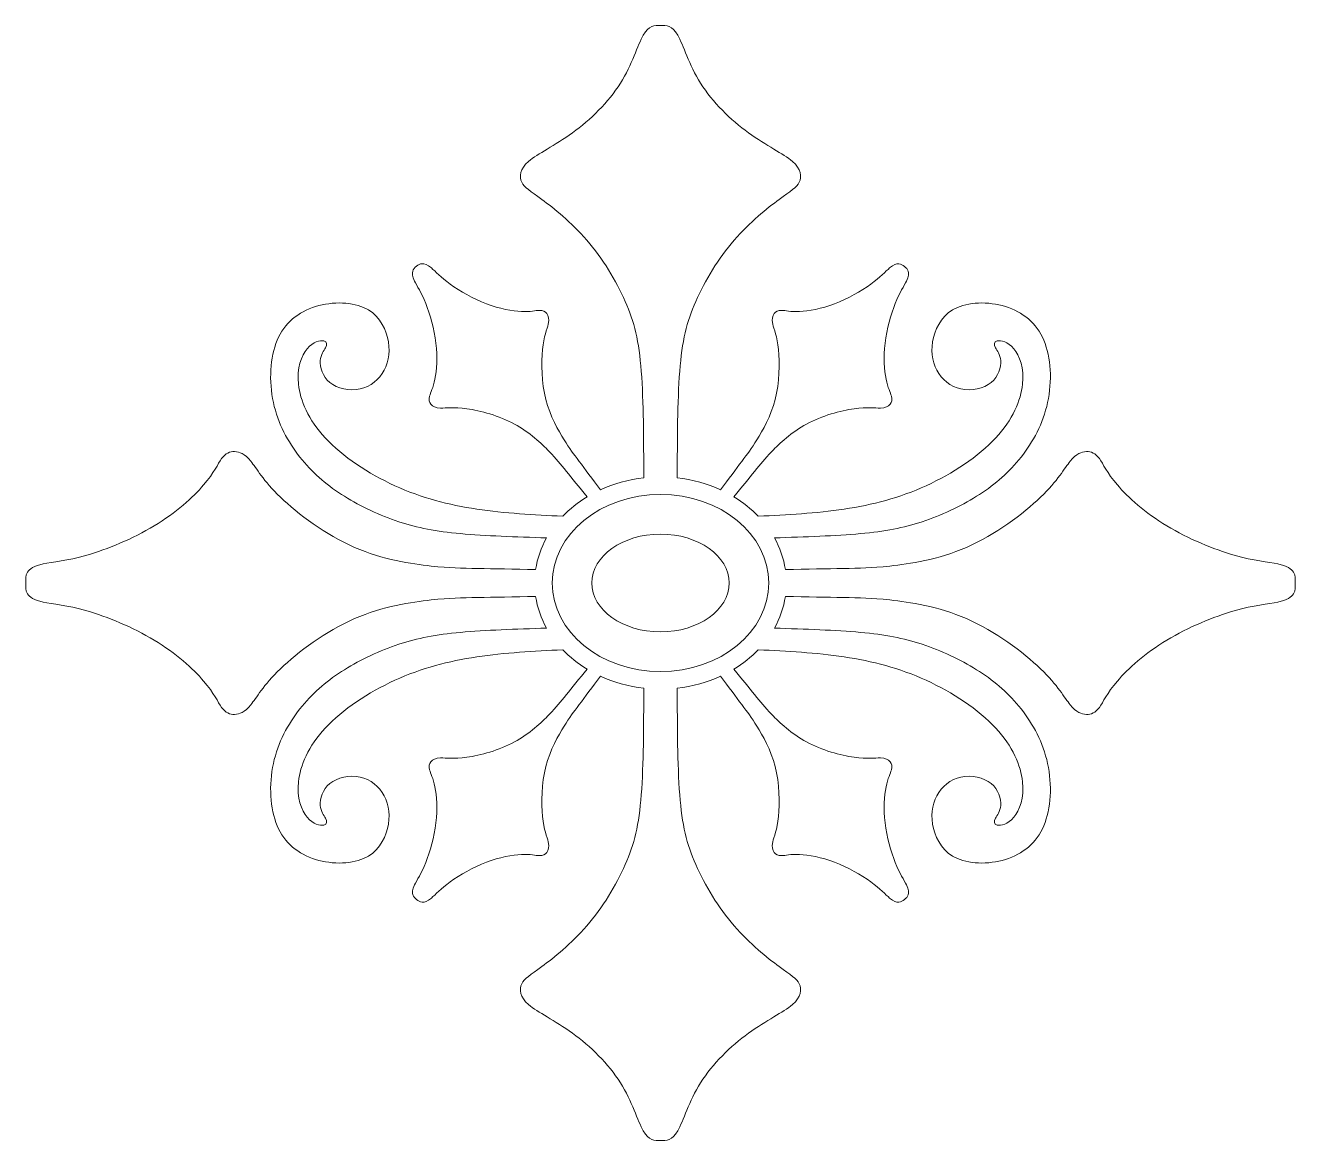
# Model space of a CAD drawing. Header units: millimetres. Extents: x 117 to 303, y -60 to 133.
# Drawn here: x 117.2 to 200.5, y 52.8 to 126 of the extents above; entities that cross this region are included whole.
import ezdxf

# ---------------------------------------------------------------- set-up
doc = ezdxf.new("R2010")
doc.units = ezdxf.units.MM
doc.header["$MEASUREMENT"] = 0
doc.layers.add('Layer 1', color=7, linetype='Continuous')

msp = doc.modelspace()

# ---------------------------------------------------------------- linework, layer by layer
at = {"layer": 'Layer 1', "lineweight": 20}
for centre, major_axis, ratio in [((158.819, 89.3931), (7.0998, 0), 0.8171498), ((158.8189, 89.3931), (4.5034, 0), 0.7118399)]:
    msp.add_ellipse(centre, major_axis=major_axis, ratio=ratio, dxfattribs=at)
for points, knots in [([(158.8189, 125.9574), (158.4375, 125.9574), (158.0556, 125.9574), (157.6869, 125.3152), (157.6869, 125.3152), (157.3182, 124.6724), (156.9616, 123.3875), (156.1861, 122.1602), (156.1861, 122.1602), (155.4101, 120.9324), (154.2134, 119.7617), (153.0496, 118.9158), (153.0496, 118.9158), (151.8858, 118.07), (150.7532, 117.5484), (150.1681, 117.0395), (150.1681, 117.0395), (149.5831, 116.5306), (149.5444, 116.0343), (149.7158, 115.6783), (149.7158, 115.6783), (149.8877, 115.3223), (150.2703, 115.1054), (151.0394, 114.5399), (151.0394, 114.5399), (151.8091, 113.9739), (152.9671, 113.0571), (153.9907, 111.8679), (153.9907, 111.8679), (155.0148, 110.6787), (155.9063, 109.2149), (156.504, 107.8607), (156.504, 107.8607), (157.1018, 106.5059), (157.407, 105.2585), (157.5594, 103.2742), (157.5594, 103.2742), (157.7123, 101.29), (157.7123, 98.5666), (157.7186, 97.2055), (157.7186, 97.2055), (157.7203, 96.7814), (157.7232, 96.4888), (157.7261, 96.288)], [0, 0, 0, 0, 0.0833333, 0.0833333, 0.0833333, 0.0833333, 0.1666667, 0.1666667, 0.1666667, 0.1666667, 0.25, 0.25, 0.25, 0.25, 0.3333333, 0.3333333, 0.3333333, 0.3333333, 0.4166667, 0.4166667, 0.4166667, 0.4166667, 0.5, 0.5, 0.5, 0.5, 0.5833333, 0.5833333, 0.5833333, 0.5833333, 0.6666667, 0.6666667, 0.6666667, 0.6666667, 0.75, 0.75, 0.75, 0.75, 0.8333333, 0.8333333, 0.8333333, 0.8333333, 1, 1, 1, 1]), ([(158.8189, 125.9574), (159.2003, 125.9574), (159.5823, 125.9574), (159.951, 125.3152), (159.951, 125.3152), (160.3197, 124.6724), (160.6763, 123.3875), (161.4517, 122.1602), (161.4517, 122.1602), (162.2278, 120.9324), (163.4245, 119.7617), (164.5882, 118.9158), (164.5882, 118.9158), (165.752, 118.07), (166.8847, 117.5484), (167.4697, 117.0395), (167.4697, 117.0395), (168.0548, 116.5306), (168.0935, 116.0343), (167.9221, 115.6783), (167.9221, 115.6783), (167.7501, 115.3223), (167.3676, 115.1054), (166.5985, 114.5399), (166.5985, 114.5399), (165.8288, 113.9739), (164.6708, 113.0571), (163.6472, 111.8679), (163.6472, 111.8679), (162.623, 110.6787), (161.7316, 109.2149), (161.1338, 107.8607), (161.1338, 107.8607), (160.536, 106.5059), (160.2308, 105.2585), (160.0785, 103.2742), (160.0785, 103.2742), (159.9256, 101.29), (159.9256, 98.5666), (159.9192, 97.2055), (159.9192, 97.2055), (159.9175, 96.7814), (159.9146, 96.4888), (159.9117, 96.288)], [0, 0, 0, 0, 0.0833333, 0.0833333, 0.0833333, 0.0833333, 0.1666667, 0.1666667, 0.1666667, 0.1666667, 0.25, 0.25, 0.25, 0.25, 0.3333333, 0.3333333, 0.3333333, 0.3333333, 0.4166667, 0.4166667, 0.4166667, 0.4166667, 0.5, 0.5, 0.5, 0.5, 0.5833333, 0.5833333, 0.5833333, 0.5833333, 0.6666667, 0.6666667, 0.6666667, 0.6666667, 0.75, 0.75, 0.75, 0.75, 0.8333333, 0.8333333, 0.8333333, 0.8333333, 1, 1, 1, 1]), ([(154.0045, 95.0435), (153.4956, 95.6707), (153.004, 96.2754), (152.6492, 96.7144), (152.6492, 96.7144), (152.2389, 97.2222), (152.0093, 97.509), (151.5102, 98.0231), (151.5102, 98.0231), (151.0117, 98.5366), (150.2426, 99.278), (149.238, 99.8181), (149.238, 99.8181), (148.2329, 100.3587), (146.9912, 100.6991), (146.1188, 100.8238), (146.1188, 100.8238), (145.2464, 100.949), (144.7433, 100.859), (144.4005, 100.8665), (144.4005, 100.8665), (144.0578, 100.8745), (143.8761, 100.9801), (143.7636, 101.1157), (143.7636, 101.1157), (143.6505, 101.2513), (143.6072, 101.4169), (143.6724, 101.6512), (143.6724, 101.6512), (143.7382, 101.8848), (143.9124, 102.1883), (144.029, 102.7671), (144.029, 102.7671), (144.1455, 103.3464), (144.205, 104.2015), (144.0947, 105.12), (144.0947, 105.12), (143.984, 106.0392), (143.7041, 107.0224), (143.4185, 107.7315), (143.4185, 107.7315), (143.1329, 108.4412), (142.8421, 108.8779), (142.6892, 109.1918), (142.6892, 109.1918), (142.5363, 109.5057), (142.5219, 109.6984), (142.5646, 109.8409), (142.5646, 109.8409), (142.6073, 109.984), (142.7071, 110.0792), (142.8069, 110.1733)], [0, 0, 0, 0, 0.0714286, 0.0714286, 0.0714286, 0.0714286, 0.1428571, 0.1428571, 0.1428571, 0.1428571, 0.2142857, 0.2142857, 0.2142857, 0.2142857, 0.2857143, 0.2857143, 0.2857143, 0.2857143, 0.3571429, 0.3571429, 0.3571429, 0.3571429, 0.4285714, 0.4285714, 0.4285714, 0.4285714, 0.5, 0.5, 0.5, 0.5, 0.5714286, 0.5714286, 0.5714286, 0.5714286, 0.6428571, 0.6428571, 0.6428571, 0.6428571, 0.7142857, 0.7142857, 0.7142857, 0.7142857, 0.7857143, 0.7857143, 0.7857143, 0.7857143, 0.8571429, 0.8571429, 0.8571429, 0.8571429, 1, 1, 1, 1]), ([(154.885, 95.5097), (154.3628, 96.2038), (153.8511, 96.8852), (153.4864, 97.3687), (153.4864, 97.3687), (153.0929, 97.8892), (152.8702, 98.1817), (152.4922, 98.7899), (152.4922, 98.7899), (152.1143, 99.398), (151.5812, 100.3241), (151.3002, 101.4296), (151.3002, 101.4296), (151.0186, 102.5357), (150.9892, 103.8229), (151.0786, 104.6994), (151.0786, 104.6994), (151.1686, 105.5758), (151.3781, 106.042), (151.4531, 106.3761), (151.4531, 106.3761), (151.5281, 106.7108), (151.4698, 106.9133), (151.3654, 107.0552), (151.3654, 107.0552), (151.2615, 107.1978), (151.1109, 107.2791), (150.868, 107.2722), (150.868, 107.2722), (150.6251, 107.2653), (150.2887, 107.1701), (149.6985, 107.1966), (149.6985, 107.1966), (149.1088, 107.2237), (148.2646, 107.3732), (147.3997, 107.702), (147.3997, 107.702), (146.5348, 108.0315), (145.6486, 108.541), (145.0295, 108.9899), (145.0295, 108.9899), (144.4098, 109.4388), (144.0567, 109.8271), (143.7889, 110.0515), (143.7889, 110.0515), (143.5212, 110.276), (143.3377, 110.336), (143.1889, 110.3291), (143.1889, 110.3291), (143.0394, 110.3222), (142.9229, 110.2477), (142.8069, 110.1733)], [0, 0, 0, 0, 0.0714286, 0.0714286, 0.0714286, 0.0714286, 0.1428571, 0.1428571, 0.1428571, 0.1428571, 0.2142857, 0.2142857, 0.2142857, 0.2142857, 0.2857143, 0.2857143, 0.2857143, 0.2857143, 0.3571429, 0.3571429, 0.3571429, 0.3571429, 0.4285714, 0.4285714, 0.4285714, 0.4285714, 0.5, 0.5, 0.5, 0.5, 0.5714286, 0.5714286, 0.5714286, 0.5714286, 0.6428571, 0.6428571, 0.6428571, 0.6428571, 0.7142857, 0.7142857, 0.7142857, 0.7142857, 0.7857143, 0.7857143, 0.7857143, 0.7857143, 0.8571429, 0.8571429, 0.8571429, 0.8571429, 1, 1, 1, 1]), ([(162.7528, 95.5097), (163.2744, 96.2044), (163.7868, 96.8852), (164.1515, 97.3687), (164.1515, 97.3687), (164.545, 97.8892), (164.7677, 98.1817), (165.1456, 98.7899), (165.1456, 98.7899), (165.5235, 99.398), (166.0567, 100.3241), (166.3377, 101.4296), (166.3377, 101.4296), (166.6192, 102.5357), (166.6487, 103.8229), (166.5592, 104.6994), (166.5592, 104.6994), (166.4692, 105.5758), (166.2598, 106.042), (166.1848, 106.3761), (166.1848, 106.3761), (166.1098, 106.7108), (166.168, 106.9133), (166.2725, 107.0552), (166.2725, 107.0552), (166.3763, 107.1978), (166.5269, 107.2791), (166.7698, 107.2722), (166.7698, 107.2722), (167.0127, 107.2653), (167.3491, 107.1701), (167.9394, 107.1966), (167.9394, 107.1966), (168.5291, 107.2237), (169.3732, 107.3732), (170.2381, 107.702), (170.2381, 107.702), (171.103, 108.0315), (171.9893, 108.541), (172.6084, 108.9899), (172.6084, 108.9899), (173.2281, 109.4388), (173.5812, 109.8271), (173.8489, 110.0515), (173.8489, 110.0515), (174.1166, 110.276), (174.3001, 110.336), (174.4473, 110.3239), (174.4473, 110.3239), (174.595, 110.3118), (174.7081, 110.2275), (174.8211, 110.1427)], [0, 0, 0, 0, 0.0714286, 0.0714286, 0.0714286, 0.0714286, 0.1428571, 0.1428571, 0.1428571, 0.1428571, 0.2142857, 0.2142857, 0.2142857, 0.2142857, 0.2857143, 0.2857143, 0.2857143, 0.2857143, 0.3571429, 0.3571429, 0.3571429, 0.3571429, 0.4285714, 0.4285714, 0.4285714, 0.4285714, 0.5, 0.5, 0.5, 0.5, 0.5714286, 0.5714286, 0.5714286, 0.5714286, 0.6428571, 0.6428571, 0.6428571, 0.6428571, 0.7142857, 0.7142857, 0.7142857, 0.7142857, 0.7857143, 0.7857143, 0.7857143, 0.7857143, 0.8571429, 0.8571429, 0.8571429, 0.8571429, 1, 1, 1, 1]), ([(163.6333, 95.0435), (164.1422, 95.6707), (164.6338, 96.2759), (164.9887, 96.7144), (164.9887, 96.7144), (165.3989, 97.2222), (165.6286, 97.509), (166.1276, 98.0231), (166.1276, 98.0231), (166.6262, 98.5366), (167.3953, 99.278), (168.3998, 99.8181), (168.3998, 99.8181), (169.4049, 100.3587), (170.6466, 100.6991), (171.519, 100.8238), (171.519, 100.8238), (172.3914, 100.949), (172.8946, 100.859), (173.2373, 100.8665), (173.2373, 100.8665), (173.58, 100.8745), (173.7618, 100.9801), (173.8743, 101.1157), (173.8743, 101.1157), (173.9874, 101.2513), (174.0307, 101.4169), (173.9655, 101.6512), (173.9655, 101.6512), (173.8997, 101.8848), (173.7254, 102.1883), (173.6089, 102.7671), (173.6089, 102.7671), (173.4923, 103.3464), (173.4329, 104.2015), (173.5431, 105.12), (173.5431, 105.12), (173.6539, 106.0392), (173.9337, 107.0224), (174.2193, 107.7315), (174.2193, 107.7315), (174.505, 108.4412), (174.7958, 108.8779), (174.9487, 109.1918), (174.9487, 109.1918), (175.1016, 109.5057), (175.116, 109.6984), (175.0716, 109.8363), (175.0716, 109.8363), (175.0271, 109.9742), (174.9238, 110.0585), (174.8211, 110.1427)], [0, 0, 0, 0, 0.0714286, 0.0714286, 0.0714286, 0.0714286, 0.1428571, 0.1428571, 0.1428571, 0.1428571, 0.2142857, 0.2142857, 0.2142857, 0.2142857, 0.2857143, 0.2857143, 0.2857143, 0.2857143, 0.3571429, 0.3571429, 0.3571429, 0.3571429, 0.4285714, 0.4285714, 0.4285714, 0.4285714, 0.5, 0.5, 0.5, 0.5, 0.5714286, 0.5714286, 0.5714286, 0.5714286, 0.6428571, 0.6428571, 0.6428571, 0.6428571, 0.7142857, 0.7142857, 0.7142857, 0.7142857, 0.7857143, 0.7857143, 0.7857143, 0.7857143, 0.8571429, 0.8571429, 0.8571429, 0.8571429, 1, 1, 1, 1]), ([(152.404, 93.7701), (150.508, 93.8653), (148.6114, 93.9611), (146.7714, 94.238), (146.7714, 94.238), (144.9314, 94.5155), (143.1468, 94.9754), (141.4037, 95.7699), (141.4037, 95.7699), (139.6606, 96.565), (137.9579, 97.6965), (136.8397, 98.8978), (136.8397, 98.8978), (135.7215, 100.0991), (135.1872, 101.3713), (135.0729, 102.4209), (135.0729, 102.4209), (134.9581, 103.4704), (135.2634, 104.2972), (135.6482, 104.7582), (135.6482, 104.7582), (136.0331, 105.2193), (136.4975, 105.3156), (136.7295, 105.2677), (136.7295, 105.2677), (136.962, 105.2198), (136.962, 105.0289), (136.8541, 104.8223), (136.8541, 104.8223), (136.7456, 104.6157), (136.5293, 104.3924), (136.5039, 103.973), (136.5039, 103.973), (136.4779, 103.5535), (136.6441, 102.9361), (137.1305, 102.542), (137.1305, 102.542), (137.6169, 102.1479), (138.4253, 101.9754), (139.1153, 102.1214), (139.1153, 102.1214), (139.8054, 102.268), (140.3778, 102.733), (140.702, 103.3435), (140.702, 103.3435), (141.0263, 103.9539), (141.1031, 104.7109), (140.9092, 105.4899), (140.9092, 105.4899), (140.7153, 106.2694), (140.2503, 107.0708), (139.3444, 107.4649), (139.3444, 107.4649), (138.4379, 107.8596), (137.0889, 107.8469), (135.9857, 107.4493), (135.9857, 107.4493), (134.882, 107.0518), (134.0228, 106.2694), (133.5907, 105.0929), (133.5907, 105.0929), (133.1579, 103.9158), (133.1516, 102.3447), (133.4914, 100.9744), (133.4914, 100.9744), (133.8318, 99.6034), (134.5196, 98.4321), (135.3141, 97.4686), (135.3141, 97.4686), (136.1092, 96.505), (137.0134, 95.748), (138.0894, 95.0769), (138.0894, 95.0769), (139.1661, 94.4059), (140.4164, 93.8203), (141.6472, 93.4135), (141.6472, 93.4135), (142.8785, 93.0067), (144.0913, 92.7771), (145.7045, 92.6305), (145.7045, 92.6305), (147.3178, 92.4834), (149.3332, 92.4176), (151.3475, 92.3524)], [0, 0, 0, 0, 0.0454545, 0.0454545, 0.0454545, 0.0454545, 0.0909091, 0.0909091, 0.0909091, 0.0909091, 0.1363636, 0.1363636, 0.1363636, 0.1363636, 0.1818182, 0.1818182, 0.1818182, 0.1818182, 0.2272727, 0.2272727, 0.2272727, 0.2272727, 0.2727273, 0.2727273, 0.2727273, 0.2727273, 0.3181818, 0.3181818, 0.3181818, 0.3181818, 0.3636364, 0.3636364, 0.3636364, 0.3636364, 0.4090909, 0.4090909, 0.4090909, 0.4090909, 0.4545455, 0.4545455, 0.4545455, 0.4545455, 0.5, 0.5, 0.5, 0.5, 0.5454545, 0.5454545, 0.5454545, 0.5454545, 0.5909091, 0.5909091, 0.5909091, 0.5909091, 0.6363636, 0.6363636, 0.6363636, 0.6363636, 0.6818182, 0.6818182, 0.6818182, 0.6818182, 0.7272727, 0.7272727, 0.7272727, 0.7272727, 0.7727273, 0.7727273, 0.7727273, 0.7727273, 0.8181818, 0.8181818, 0.8181818, 0.8181818, 0.8636364, 0.8636364, 0.8636364, 0.8636364, 0.9090909, 0.9090909, 0.9090909, 0.9090909, 1, 1, 1, 1]), ([(165.2339, 93.7701), (167.1299, 93.8653), (169.0264, 93.9611), (170.8665, 94.238), (170.8665, 94.238), (172.7065, 94.5155), (174.4911, 94.9754), (176.2342, 95.7699), (176.2342, 95.7699), (177.9773, 96.565), (179.68, 97.6965), (180.7982, 98.8978), (180.7982, 98.8978), (181.9164, 100.0991), (182.4507, 101.3713), (182.5649, 102.4209), (182.5649, 102.4209), (182.6797, 103.4704), (182.3745, 104.2972), (181.9897, 104.7582), (181.9897, 104.7582), (181.6048, 105.2193), (181.1403, 105.3156), (180.9084, 105.2677), (180.9084, 105.2677), (180.6758, 105.2198), (180.6758, 105.0289), (180.7837, 104.8223), (180.7837, 104.8223), (180.8922, 104.6157), (181.1086, 104.3924), (181.134, 103.973), (181.134, 103.973), (181.1599, 103.5535), (180.9938, 102.9361), (180.5074, 102.542), (180.5074, 102.542), (180.021, 102.1479), (179.2126, 101.9754), (178.5225, 102.1214), (178.5225, 102.1214), (177.8324, 102.268), (177.2601, 102.733), (176.9358, 103.3435), (176.9358, 103.3435), (176.6115, 103.9539), (176.5348, 104.7109), (176.7287, 105.4899), (176.7287, 105.4899), (176.9225, 106.2694), (177.3876, 107.0708), (178.2935, 107.4649), (178.2935, 107.4649), (179.1999, 107.8596), (180.5489, 107.8469), (181.6521, 107.4493), (181.6521, 107.4493), (182.7559, 107.0518), (183.615, 106.2694), (184.0472, 105.0929), (184.0472, 105.0929), (184.4799, 103.9158), (184.4863, 102.3447), (184.1464, 100.9744), (184.1464, 100.9744), (183.806, 99.6034), (183.1182, 98.4321), (182.3237, 97.4686), (182.3237, 97.4686), (181.5286, 96.505), (180.6245, 95.748), (179.5484, 95.0769), (179.5484, 95.0769), (178.4718, 94.4059), (177.2214, 93.8203), (175.9907, 93.4135), (175.9907, 93.4135), (174.7594, 93.0067), (173.5466, 92.7771), (171.9333, 92.6305), (171.9333, 92.6305), (170.3201, 92.4834), (168.3046, 92.4176), (166.2904, 92.3524)], [0, 0, 0, 0, 0.0454545, 0.0454545, 0.0454545, 0.0454545, 0.0909091, 0.0909091, 0.0909091, 0.0909091, 0.1363636, 0.1363636, 0.1363636, 0.1363636, 0.1818182, 0.1818182, 0.1818182, 0.1818182, 0.2272727, 0.2272727, 0.2272727, 0.2272727, 0.2727273, 0.2727273, 0.2727273, 0.2727273, 0.3181818, 0.3181818, 0.3181818, 0.3181818, 0.3636364, 0.3636364, 0.3636364, 0.3636364, 0.4090909, 0.4090909, 0.4090909, 0.4090909, 0.4545455, 0.4545455, 0.4545455, 0.4545455, 0.5, 0.5, 0.5, 0.5, 0.5454545, 0.5454545, 0.5454545, 0.5454545, 0.5909091, 0.5909091, 0.5909091, 0.5909091, 0.6363636, 0.6363636, 0.6363636, 0.6363636, 0.6818182, 0.6818182, 0.6818182, 0.6818182, 0.7272727, 0.7272727, 0.7272727, 0.7272727, 0.7727273, 0.7727273, 0.7727273, 0.7727273, 0.8181818, 0.8181818, 0.8181818, 0.8181818, 0.8636364, 0.8636364, 0.8636364, 0.8636364, 0.9090909, 0.9090909, 0.9090909, 0.9090909, 1, 1, 1, 1]), ([(150.6309, 90.2741), (149.2149, 90.3001), (147.8538, 90.3266), (146.8631, 90.3428), (146.8631, 90.3428), (145.6959, 90.3618), (145.0399, 90.3693), (143.7676, 90.506), (143.7676, 90.506), (142.4953, 90.6434), (140.6057, 90.9105), (138.7391, 91.731), (138.7391, 91.731), (136.872, 92.5515), (135.0274, 93.9259), (133.8924, 95.0164), (133.8924, 95.0164), (132.7569, 96.1075), (132.3299, 96.9152), (131.9422, 97.3889), (131.9422, 97.3889), (131.5545, 97.8627), (131.2042, 98.0034), (130.8898, 98.0127), (130.8898, 98.0127), (130.5747, 98.0225), (130.2943, 97.9007), (130.037, 97.5511), (130.037, 97.5511), (129.7796, 97.2014), (129.5437, 96.6227), (128.857, 95.8213), (128.857, 95.8213), (128.1704, 95.0198), (127.0309, 93.9957), (125.6161, 93.1406), (125.6161, 93.1406), (124.2007, 92.2849), (122.5084, 91.5971), (121.1952, 91.2192), (121.1952, 91.2192), (119.882, 90.8407), (118.9461, 90.7703), (118.3356, 90.6405), (118.3356, 90.6405), (117.7252, 90.5101), (117.439, 90.3185), (117.3023, 90.101), (117.3023, 90.101), (117.1655, 89.8835), (117.1782, 89.6377), (117.1909, 89.393)], [0, 0, 0, 0, 0.0714286, 0.0714286, 0.0714286, 0.0714286, 0.1428571, 0.1428571, 0.1428571, 0.1428571, 0.2142857, 0.2142857, 0.2142857, 0.2142857, 0.2857143, 0.2857143, 0.2857143, 0.2857143, 0.3571429, 0.3571429, 0.3571429, 0.3571429, 0.4285714, 0.4285714, 0.4285714, 0.4285714, 0.5, 0.5, 0.5, 0.5, 0.5714286, 0.5714286, 0.5714286, 0.5714286, 0.6428571, 0.6428571, 0.6428571, 0.6428571, 0.7142857, 0.7142857, 0.7142857, 0.7142857, 0.7857143, 0.7857143, 0.7857143, 0.7857143, 0.8571429, 0.8571429, 0.8571429, 0.8571429, 1, 1, 1, 1]), ([(167.007, 90.2741), (168.4229, 90.3001), (169.784, 90.3266), (170.7747, 90.3428), (170.7747, 90.3428), (171.942, 90.3618), (172.598, 90.3693), (173.8703, 90.506), (173.8703, 90.506), (175.1425, 90.6434), (177.0322, 90.9105), (178.8987, 91.731), (178.8987, 91.731), (180.7659, 92.5515), (182.6105, 93.9259), (183.7454, 95.0164), (183.7454, 95.0164), (184.8809, 96.1075), (185.3079, 96.9152), (185.6957, 97.3889), (185.6957, 97.3889), (186.0834, 97.8627), (186.4336, 98.0034), (186.7481, 98.0127), (186.7481, 98.0127), (187.0631, 98.0225), (187.3435, 97.9007), (187.6009, 97.5511), (187.6009, 97.5511), (187.8582, 97.2014), (188.0942, 96.6227), (188.7808, 95.8213), (188.7808, 95.8213), (189.4674, 95.0198), (190.607, 93.9957), (192.0218, 93.1406), (192.0218, 93.1406), (193.4371, 92.2849), (195.1294, 91.5971), (196.4427, 91.2192), (196.4427, 91.2192), (197.7559, 90.8407), (198.6918, 90.7703), (199.3022, 90.6405), (199.3022, 90.6405), (199.9127, 90.5101), (200.1989, 90.3185), (200.3356, 90.101), (200.3356, 90.101), (200.4723, 89.8835), (200.4596, 89.6377), (200.447, 89.393)], [0, 0, 0, 0, 0.0714286, 0.0714286, 0.0714286, 0.0714286, 0.1428571, 0.1428571, 0.1428571, 0.1428571, 0.2142857, 0.2142857, 0.2142857, 0.2142857, 0.2857143, 0.2857143, 0.2857143, 0.2857143, 0.3571429, 0.3571429, 0.3571429, 0.3571429, 0.4285714, 0.4285714, 0.4285714, 0.4285714, 0.5, 0.5, 0.5, 0.5, 0.5714286, 0.5714286, 0.5714286, 0.5714286, 0.6428571, 0.6428571, 0.6428571, 0.6428571, 0.7142857, 0.7142857, 0.7142857, 0.7142857, 0.7857143, 0.7857143, 0.7857143, 0.7857143, 0.8571429, 0.8571429, 0.8571429, 0.8571429, 1, 1, 1, 1]), ([(150.6309, 88.512), (149.2149, 88.486), (147.8538, 88.4595), (146.8631, 88.4433), (146.8631, 88.4433), (145.6959, 88.4243), (145.0399, 88.4168), (143.7676, 88.28), (143.7676, 88.28), (142.4953, 88.1427), (140.6057, 87.8755), (138.7391, 87.0551), (138.7391, 87.0551), (136.872, 86.2346), (135.0274, 84.8602), (133.8924, 83.7697), (133.8924, 83.7697), (132.7569, 82.6786), (132.3299, 81.8708), (131.9422, 81.3971), (131.9422, 81.3971), (131.5545, 80.9234), (131.2042, 80.7826), (130.8898, 80.7734), (130.8898, 80.7734), (130.5747, 80.7636), (130.2943, 80.8853), (130.037, 81.235), (130.037, 81.235), (129.7796, 81.5846), (129.5437, 82.1634), (128.857, 82.9648), (128.857, 82.9648), (128.1704, 83.7662), (127.0309, 84.7904), (125.6161, 85.6455), (125.6161, 85.6455), (124.2007, 86.5012), (122.5084, 87.1889), (121.1952, 87.5669), (121.1952, 87.5669), (119.882, 87.9454), (118.9461, 88.0158), (118.3356, 88.1456), (118.3356, 88.1456), (117.7252, 88.276), (117.439, 88.4675), (117.3023, 88.6851), (117.3023, 88.6851), (117.1655, 88.9026), (117.1782, 89.1484), (117.1909, 89.393)], [0, 0, 0, 0, 0.0714286, 0.0714286, 0.0714286, 0.0714286, 0.1428571, 0.1428571, 0.1428571, 0.1428571, 0.2142857, 0.2142857, 0.2142857, 0.2142857, 0.2857143, 0.2857143, 0.2857143, 0.2857143, 0.3571429, 0.3571429, 0.3571429, 0.3571429, 0.4285714, 0.4285714, 0.4285714, 0.4285714, 0.5, 0.5, 0.5, 0.5, 0.5714286, 0.5714286, 0.5714286, 0.5714286, 0.6428571, 0.6428571, 0.6428571, 0.6428571, 0.7142857, 0.7142857, 0.7142857, 0.7142857, 0.7857143, 0.7857143, 0.7857143, 0.7857143, 0.8571429, 0.8571429, 0.8571429, 0.8571429, 1, 1, 1, 1]), ([(167.007, 88.512), (168.4229, 88.486), (169.784, 88.4595), (170.7747, 88.4433), (170.7747, 88.4433), (171.942, 88.4243), (172.598, 88.4168), (173.8703, 88.28), (173.8703, 88.28), (175.1425, 88.1427), (177.0322, 87.8755), (178.8987, 87.0551), (178.8987, 87.0551), (180.7659, 86.2346), (182.6105, 84.8602), (183.7454, 83.7697), (183.7454, 83.7697), (184.8809, 82.6786), (185.3079, 81.8708), (185.6957, 81.3971), (185.6957, 81.3971), (186.0834, 80.9234), (186.4336, 80.7826), (186.7481, 80.7734), (186.7481, 80.7734), (187.0631, 80.7636), (187.3435, 80.8853), (187.6009, 81.235), (187.6009, 81.235), (187.8582, 81.5846), (188.0942, 82.1634), (188.7808, 82.9648), (188.7808, 82.9648), (189.4674, 83.7662), (190.607, 84.7904), (192.0218, 85.6455), (192.0218, 85.6455), (193.4371, 86.5012), (195.1294, 87.1889), (196.4427, 87.5669), (196.4427, 87.5669), (197.7559, 87.9454), (198.6918, 88.0158), (199.3022, 88.1456), (199.3022, 88.1456), (199.9127, 88.276), (200.1989, 88.4675), (200.3356, 88.6851), (200.3356, 88.6851), (200.4723, 88.9026), (200.4596, 89.1484), (200.447, 89.393)], [0, 0, 0, 0, 0.0714286, 0.0714286, 0.0714286, 0.0714286, 0.1428571, 0.1428571, 0.1428571, 0.1428571, 0.2142857, 0.2142857, 0.2142857, 0.2142857, 0.2857143, 0.2857143, 0.2857143, 0.2857143, 0.3571429, 0.3571429, 0.3571429, 0.3571429, 0.4285714, 0.4285714, 0.4285714, 0.4285714, 0.5, 0.5, 0.5, 0.5, 0.5714286, 0.5714286, 0.5714286, 0.5714286, 0.6428571, 0.6428571, 0.6428571, 0.6428571, 0.7142857, 0.7142857, 0.7142857, 0.7142857, 0.7857143, 0.7857143, 0.7857143, 0.7857143, 0.8571429, 0.8571429, 0.8571429, 0.8571429, 1, 1, 1, 1]), ([(152.404, 85.016), (150.508, 84.9208), (148.6114, 84.825), (146.7714, 84.5481), (146.7714, 84.5481), (144.9314, 84.2705), (143.1468, 83.8107), (141.4037, 83.0161), (141.4037, 83.0161), (139.6606, 82.2211), (137.9579, 81.0896), (136.8397, 79.8883), (136.8397, 79.8883), (135.7215, 78.687), (135.1872, 77.4147), (135.0729, 76.3652), (135.0729, 76.3652), (134.9581, 75.3157), (135.2634, 74.4888), (135.6482, 74.0278), (135.6482, 74.0278), (136.0331, 73.5668), (136.4975, 73.4704), (136.7295, 73.5183), (136.7295, 73.5183), (136.962, 73.5662), (136.962, 73.7572), (136.8541, 73.9638), (136.8541, 73.9638), (136.7456, 74.1703), (136.5293, 74.3936), (136.5039, 74.8131), (136.5039, 74.8131), (136.4779, 75.2326), (136.6441, 75.8499), (137.1305, 76.244), (137.1305, 76.244), (137.6169, 76.6381), (138.4253, 76.8106), (139.1153, 76.6647), (139.1153, 76.6647), (139.8054, 76.5181), (140.3778, 76.053), (140.702, 75.4426), (140.702, 75.4426), (141.0263, 74.8321), (141.1031, 74.0751), (140.9092, 73.2962), (140.9092, 73.2962), (140.7153, 72.5167), (140.2503, 71.7152), (139.3444, 71.3212), (139.3444, 71.3212), (138.4379, 70.9265), (137.0889, 70.9392), (135.9857, 71.3367), (135.9857, 71.3367), (134.882, 71.7343), (134.0228, 72.5167), (133.5907, 73.6932), (133.5907, 73.6932), (133.1579, 74.8702), (133.1516, 76.4414), (133.4914, 77.8117), (133.4914, 77.8117), (133.8318, 79.1826), (134.5196, 80.3539), (135.3141, 81.3175), (135.3141, 81.3175), (136.1092, 82.2811), (137.0134, 83.0381), (138.0894, 83.7091), (138.0894, 83.7091), (139.1661, 84.3801), (140.4164, 84.9658), (141.6472, 85.3726), (141.6472, 85.3726), (142.8785, 85.7793), (144.0913, 86.009), (145.7045, 86.1555), (145.7045, 86.1555), (147.3178, 86.3027), (149.3332, 86.3685), (151.3475, 86.4337)], [0, 0, 0, 0, 0.0454545, 0.0454545, 0.0454545, 0.0454545, 0.0909091, 0.0909091, 0.0909091, 0.0909091, 0.1363636, 0.1363636, 0.1363636, 0.1363636, 0.1818182, 0.1818182, 0.1818182, 0.1818182, 0.2272727, 0.2272727, 0.2272727, 0.2272727, 0.2727273, 0.2727273, 0.2727273, 0.2727273, 0.3181818, 0.3181818, 0.3181818, 0.3181818, 0.3636364, 0.3636364, 0.3636364, 0.3636364, 0.4090909, 0.4090909, 0.4090909, 0.4090909, 0.4545455, 0.4545455, 0.4545455, 0.4545455, 0.5, 0.5, 0.5, 0.5, 0.5454545, 0.5454545, 0.5454545, 0.5454545, 0.5909091, 0.5909091, 0.5909091, 0.5909091, 0.6363636, 0.6363636, 0.6363636, 0.6363636, 0.6818182, 0.6818182, 0.6818182, 0.6818182, 0.7272727, 0.7272727, 0.7272727, 0.7272727, 0.7727273, 0.7727273, 0.7727273, 0.7727273, 0.8181818, 0.8181818, 0.8181818, 0.8181818, 0.8636364, 0.8636364, 0.8636364, 0.8636364, 0.9090909, 0.9090909, 0.9090909, 0.9090909, 1, 1, 1, 1]), ([(165.2339, 85.016), (167.1299, 84.9208), (169.0264, 84.825), (170.8665, 84.5481), (170.8665, 84.5481), (172.7065, 84.2705), (174.4911, 83.8107), (176.2342, 83.0161), (176.2342, 83.0161), (177.9773, 82.2211), (179.68, 81.0896), (180.7982, 79.8883), (180.7982, 79.8883), (181.9164, 78.687), (182.4507, 77.4147), (182.5649, 76.3652), (182.5649, 76.3652), (182.6797, 75.3157), (182.3745, 74.4888), (181.9897, 74.0278), (181.9897, 74.0278), (181.6048, 73.5668), (181.1403, 73.4704), (180.9084, 73.5183), (180.9084, 73.5183), (180.6758, 73.5662), (180.6758, 73.7572), (180.7837, 73.9638), (180.7837, 73.9638), (180.8922, 74.1703), (181.1086, 74.3936), (181.134, 74.8131), (181.134, 74.8131), (181.1599, 75.2326), (180.9938, 75.8499), (180.5074, 76.244), (180.5074, 76.244), (180.021, 76.6381), (179.2126, 76.8106), (178.5225, 76.6647), (178.5225, 76.6647), (177.8324, 76.5181), (177.2601, 76.053), (176.9358, 75.4426), (176.9358, 75.4426), (176.6115, 74.8321), (176.5348, 74.0751), (176.7287, 73.2962), (176.7287, 73.2962), (176.9225, 72.5167), (177.3876, 71.7152), (178.2935, 71.3212), (178.2935, 71.3212), (179.1999, 70.9265), (180.5489, 70.9392), (181.6521, 71.3367), (181.6521, 71.3367), (182.7559, 71.7343), (183.615, 72.5167), (184.0472, 73.6932), (184.0472, 73.6932), (184.4799, 74.8702), (184.4863, 76.4414), (184.1464, 77.8117), (184.1464, 77.8117), (183.806, 79.1826), (183.1182, 80.3539), (182.3237, 81.3175), (182.3237, 81.3175), (181.5286, 82.2811), (180.6245, 83.0381), (179.5484, 83.7091), (179.5484, 83.7091), (178.4718, 84.3801), (177.2214, 84.9658), (175.9907, 85.3726), (175.9907, 85.3726), (174.7594, 85.7793), (173.5466, 86.009), (171.9333, 86.1555), (171.9333, 86.1555), (170.3201, 86.3027), (168.3046, 86.3685), (166.2904, 86.4337)], [0, 0, 0, 0, 0.0454545, 0.0454545, 0.0454545, 0.0454545, 0.0909091, 0.0909091, 0.0909091, 0.0909091, 0.1363636, 0.1363636, 0.1363636, 0.1363636, 0.1818182, 0.1818182, 0.1818182, 0.1818182, 0.2272727, 0.2272727, 0.2272727, 0.2272727, 0.2727273, 0.2727273, 0.2727273, 0.2727273, 0.3181818, 0.3181818, 0.3181818, 0.3181818, 0.3636364, 0.3636364, 0.3636364, 0.3636364, 0.4090909, 0.4090909, 0.4090909, 0.4090909, 0.4545455, 0.4545455, 0.4545455, 0.4545455, 0.5, 0.5, 0.5, 0.5, 0.5454545, 0.5454545, 0.5454545, 0.5454545, 0.5909091, 0.5909091, 0.5909091, 0.5909091, 0.6363636, 0.6363636, 0.6363636, 0.6363636, 0.6818182, 0.6818182, 0.6818182, 0.6818182, 0.7272727, 0.7272727, 0.7272727, 0.7272727, 0.7727273, 0.7727273, 0.7727273, 0.7727273, 0.8181818, 0.8181818, 0.8181818, 0.8181818, 0.8636364, 0.8636364, 0.8636364, 0.8636364, 0.9090909, 0.9090909, 0.9090909, 0.9090909, 1, 1, 1, 1]), ([(154.0045, 83.7432), (153.4951, 83.1165), (153.004, 82.5107), (152.6492, 82.0716), (152.6492, 82.0716), (152.2389, 81.5639), (152.0093, 81.2771), (151.5102, 80.763), (151.5102, 80.763), (151.0117, 80.2495), (150.2426, 79.5081), (149.238, 78.968), (149.238, 78.968), (148.2329, 78.4274), (146.9912, 78.0869), (146.1188, 77.9623), (146.1188, 77.9623), (145.2464, 77.8371), (144.7433, 77.9271), (144.4005, 77.9196), (144.4005, 77.9196), (144.0578, 77.9115), (143.8761, 77.8059), (143.7636, 77.6703), (143.7636, 77.6703), (143.6505, 77.5348), (143.6072, 77.3692), (143.6724, 77.1349), (143.6724, 77.1349), (143.7382, 76.9012), (143.9124, 76.5977), (144.029, 76.019), (144.029, 76.019), (144.1455, 75.4397), (144.205, 74.5846), (144.0947, 73.666), (144.0947, 73.666), (143.984, 72.7469), (143.7041, 71.7637), (143.4185, 71.0546), (143.4185, 71.0546), (143.1329, 70.3449), (142.8421, 69.9081), (142.6892, 69.5942), (142.6892, 69.5942), (142.5363, 69.2803), (142.5219, 69.0876), (142.568, 68.9492), (142.568, 68.9492), (142.6136, 68.8107), (142.7204, 68.7247), (142.8265, 68.6393)], [0, 0, 0, 0, 0.0714286, 0.0714286, 0.0714286, 0.0714286, 0.1428571, 0.1428571, 0.1428571, 0.1428571, 0.2142857, 0.2142857, 0.2142857, 0.2142857, 0.2857143, 0.2857143, 0.2857143, 0.2857143, 0.3571429, 0.3571429, 0.3571429, 0.3571429, 0.4285714, 0.4285714, 0.4285714, 0.4285714, 0.5, 0.5, 0.5, 0.5, 0.5714286, 0.5714286, 0.5714286, 0.5714286, 0.6428571, 0.6428571, 0.6428571, 0.6428571, 0.7142857, 0.7142857, 0.7142857, 0.7142857, 0.7857143, 0.7857143, 0.7857143, 0.7857143, 0.8571429, 0.8571429, 0.8571429, 0.8571429, 1, 1, 1, 1]), ([(163.6333, 83.7426), (164.1422, 83.1154), (164.6338, 82.5101), (164.9887, 82.0716), (164.9887, 82.0716), (165.3989, 81.5639), (165.6286, 81.2771), (166.1276, 80.763), (166.1276, 80.763), (166.6262, 80.2495), (167.3953, 79.5081), (168.3998, 78.968), (168.3998, 78.968), (169.4049, 78.4274), (170.6466, 78.0869), (171.519, 77.9623), (171.519, 77.9623), (172.3914, 77.8371), (172.8946, 77.9271), (173.2373, 77.9196), (173.2373, 77.9196), (173.58, 77.9115), (173.7618, 77.8059), (173.8743, 77.6703), (173.8743, 77.6703), (173.9874, 77.5348), (174.0307, 77.3692), (173.9655, 77.1349), (173.9655, 77.1349), (173.8997, 76.9012), (173.7254, 76.5977), (173.6089, 76.019), (173.6089, 76.019), (173.4923, 75.4397), (173.4329, 74.5846), (173.5431, 73.666), (173.5431, 73.666), (173.6539, 72.7469), (173.9337, 71.7637), (174.2193, 71.0546), (174.2193, 71.0546), (174.505, 70.3449), (174.7958, 69.9081), (174.9487, 69.5942), (174.9487, 69.5942), (175.1016, 69.2803), (175.116, 69.0876), (175.071, 68.9492), (175.071, 68.9492), (175.026, 68.8095), (174.921, 68.7218), (174.8165, 68.6353)], [0, 0, 0, 0, 0.0714286, 0.0714286, 0.0714286, 0.0714286, 0.1428571, 0.1428571, 0.1428571, 0.1428571, 0.2142857, 0.2142857, 0.2142857, 0.2142857, 0.2857143, 0.2857143, 0.2857143, 0.2857143, 0.3571429, 0.3571429, 0.3571429, 0.3571429, 0.4285714, 0.4285714, 0.4285714, 0.4285714, 0.5, 0.5, 0.5, 0.5, 0.5714286, 0.5714286, 0.5714286, 0.5714286, 0.6428571, 0.6428571, 0.6428571, 0.6428571, 0.7142857, 0.7142857, 0.7142857, 0.7142857, 0.7857143, 0.7857143, 0.7857143, 0.7857143, 0.8571429, 0.8571429, 0.8571429, 0.8571429, 1, 1, 1, 1]), ([(154.8856, 83.2769), (154.3628, 82.5823), (153.8511, 81.9008), (153.4864, 81.4173), (153.4864, 81.4173), (153.0929, 80.8969), (152.8702, 80.6043), (152.4922, 79.9962), (152.4922, 79.9962), (152.1143, 79.388), (151.5812, 78.462), (151.3002, 77.3565), (151.3002, 77.3565), (151.0186, 76.2504), (150.9892, 74.9631), (151.0786, 74.0867), (151.0786, 74.0867), (151.1686, 73.2102), (151.3781, 72.744), (151.4531, 72.4099), (151.4531, 72.4099), (151.5281, 72.0753), (151.4698, 71.8728), (151.3654, 71.7308), (151.3654, 71.7308), (151.2615, 71.5883), (151.1109, 71.5069), (150.868, 71.5139), (150.868, 71.5139), (150.6251, 71.5208), (150.2887, 71.616), (149.6985, 71.5895), (149.6985, 71.5895), (149.1088, 71.5623), (148.2646, 71.4129), (147.3997, 71.084), (147.3997, 71.084), (146.5348, 70.7546), (145.6486, 70.2451), (145.0295, 69.7962), (145.0295, 69.7962), (144.4098, 69.3473), (144.0567, 68.959), (143.7889, 68.7345), (143.7889, 68.7345), (143.5212, 68.5101), (143.3377, 68.4501), (143.1918, 68.4616), (143.1918, 68.4616), (143.0458, 68.4726), (142.9362, 68.5562), (142.8265, 68.6393)], [0, 0, 0, 0, 0.0714286, 0.0714286, 0.0714286, 0.0714286, 0.1428571, 0.1428571, 0.1428571, 0.1428571, 0.2142857, 0.2142857, 0.2142857, 0.2142857, 0.2857143, 0.2857143, 0.2857143, 0.2857143, 0.3571429, 0.3571429, 0.3571429, 0.3571429, 0.4285714, 0.4285714, 0.4285714, 0.4285714, 0.5, 0.5, 0.5, 0.5, 0.5714286, 0.5714286, 0.5714286, 0.5714286, 0.6428571, 0.6428571, 0.6428571, 0.6428571, 0.7142857, 0.7142857, 0.7142857, 0.7142857, 0.7857143, 0.7857143, 0.7857143, 0.7857143, 0.8571429, 0.8571429, 0.8571429, 0.8571429, 1, 1, 1, 1]), ([(158.8189, 52.8287), (158.4375, 52.8287), (158.0556, 52.8287), (157.6869, 53.4708), (157.6869, 53.4708), (157.3182, 54.1136), (156.9616, 55.3986), (156.1861, 56.6258), (156.1861, 56.6258), (155.4101, 57.8537), (154.2134, 59.0244), (153.0496, 59.8702), (153.0496, 59.8702), (151.8858, 60.7161), (150.7532, 61.2377), (150.1681, 61.7466), (150.1681, 61.7466), (149.5831, 62.2555), (149.5444, 62.7517), (149.7158, 63.1077), (149.7158, 63.1077), (149.8877, 63.4637), (150.2703, 63.6807), (151.0394, 64.2461), (151.0394, 64.2461), (151.8091, 64.8121), (152.9671, 65.729), (153.9907, 66.9182), (153.9907, 66.9182), (155.0148, 68.1073), (155.9063, 69.5711), (156.504, 70.9253), (156.504, 70.9253), (157.1018, 72.2801), (157.407, 73.5276), (157.5594, 75.5118), (157.5594, 75.5118), (157.7123, 77.4961), (157.7123, 80.2195), (157.7186, 81.5806), (157.7186, 81.5806), (157.7203, 82.0047), (157.7232, 82.2972), (157.7261, 82.498)], [0, 0, 0, 0, 0.0833333, 0.0833333, 0.0833333, 0.0833333, 0.1666667, 0.1666667, 0.1666667, 0.1666667, 0.25, 0.25, 0.25, 0.25, 0.3333333, 0.3333333, 0.3333333, 0.3333333, 0.4166667, 0.4166667, 0.4166667, 0.4166667, 0.5, 0.5, 0.5, 0.5, 0.5833333, 0.5833333, 0.5833333, 0.5833333, 0.6666667, 0.6666667, 0.6666667, 0.6666667, 0.75, 0.75, 0.75, 0.75, 0.8333333, 0.8333333, 0.8333333, 0.8333333, 1, 1, 1, 1]), ([(158.8189, 52.8287), (159.2003, 52.8287), (159.5823, 52.8287), (159.951, 53.4708), (159.951, 53.4708), (160.3197, 54.1136), (160.6763, 55.3986), (161.4517, 56.6258), (161.4517, 56.6258), (162.2278, 57.8537), (163.4245, 59.0244), (164.5882, 59.8702), (164.5882, 59.8702), (165.752, 60.7161), (166.8847, 61.2377), (167.4697, 61.7466), (167.4697, 61.7466), (168.0548, 62.2555), (168.0935, 62.7517), (167.9221, 63.1077), (167.9221, 63.1077), (167.7501, 63.4637), (167.3676, 63.6807), (166.5985, 64.2461), (166.5985, 64.2461), (165.8288, 64.8121), (164.6708, 65.729), (163.6472, 66.9182), (163.6472, 66.9182), (162.623, 68.1073), (161.7316, 69.5711), (161.1338, 70.9253), (161.1338, 70.9253), (160.536, 72.2801), (160.2308, 73.5276), (160.0785, 75.5118), (160.0785, 75.5118), (159.9256, 77.4961), (159.9256, 80.2195), (159.9192, 81.5806), (159.9192, 81.5806), (159.9175, 82.0047), (159.9146, 82.2972), (159.9117, 82.498)], [0, 0, 0, 0, 0.0833333, 0.0833333, 0.0833333, 0.0833333, 0.1666667, 0.1666667, 0.1666667, 0.1666667, 0.25, 0.25, 0.25, 0.25, 0.3333333, 0.3333333, 0.3333333, 0.3333333, 0.4166667, 0.4166667, 0.4166667, 0.4166667, 0.5, 0.5, 0.5, 0.5, 0.5833333, 0.5833333, 0.5833333, 0.5833333, 0.6666667, 0.6666667, 0.6666667, 0.6666667, 0.75, 0.75, 0.75, 0.75, 0.8333333, 0.8333333, 0.8333333, 0.8333333, 1, 1, 1, 1]), ([(162.7523, 83.2769), (163.2744, 82.5817), (163.7868, 81.9008), (164.1515, 81.4173), (164.1515, 81.4173), (164.545, 80.8969), (164.7677, 80.6043), (165.1456, 79.9962), (165.1456, 79.9962), (165.5235, 79.388), (166.0567, 78.462), (166.3377, 77.3565), (166.3377, 77.3565), (166.6192, 76.2504), (166.6487, 74.9631), (166.5592, 74.0867), (166.5592, 74.0867), (166.4692, 73.2102), (166.2598, 72.744), (166.1848, 72.4099), (166.1848, 72.4099), (166.1098, 72.0753), (166.168, 71.8728), (166.2725, 71.7308), (166.2725, 71.7308), (166.3763, 71.5883), (166.5269, 71.5069), (166.7698, 71.5139), (166.7698, 71.5139), (167.0127, 71.5208), (167.3491, 71.616), (167.9394, 71.5895), (167.9394, 71.5895), (168.5291, 71.5623), (169.3732, 71.4129), (170.2381, 71.084), (170.2381, 71.084), (171.103, 70.7546), (171.9893, 70.2451), (172.6084, 69.7962), (172.6084, 69.7962), (173.2281, 69.3473), (173.5812, 68.959), (173.8489, 68.7345), (173.8489, 68.7345), (174.1166, 68.5101), (174.3001, 68.4501), (174.4467, 68.461), (174.4467, 68.461), (174.5938, 68.4714), (174.7052, 68.5533), (174.8165, 68.6353)], [0, 0, 0, 0, 0.0714286, 0.0714286, 0.0714286, 0.0714286, 0.1428571, 0.1428571, 0.1428571, 0.1428571, 0.2142857, 0.2142857, 0.2142857, 0.2142857, 0.2857143, 0.2857143, 0.2857143, 0.2857143, 0.3571429, 0.3571429, 0.3571429, 0.3571429, 0.4285714, 0.4285714, 0.4285714, 0.4285714, 0.5, 0.5, 0.5, 0.5, 0.5714286, 0.5714286, 0.5714286, 0.5714286, 0.6428571, 0.6428571, 0.6428571, 0.6428571, 0.7142857, 0.7142857, 0.7142857, 0.7142857, 0.7857143, 0.7857143, 0.7857143, 0.7857143, 0.8571429, 0.8571429, 0.8571429, 0.8571429, 1, 1, 1, 1])]:
    msp.add_open_spline(points, degree=3, knots=knots, dxfattribs=at)
for points in [[(154.885, 95.5097), (155.7493, 95.9055), (156.7095, 96.175), (157.7261, 96.288)], [(159.9117, 96.288), (160.929, 96.175), (161.8874, 95.9049), (162.7523, 95.5091)], [(152.404, 93.7701), (152.8673, 94.2513), (153.4062, 94.6806), (154.0045, 95.0435)], [(163.6333, 95.0435), (164.2317, 94.6806), (164.7706, 94.2519), (165.2339, 93.7701)], [(150.6309, 90.2741), (150.7405, 91.0086), (150.9875, 91.7079), (151.3475, 92.3524)], [(166.2904, 92.3524), (166.6504, 91.7079), (166.8974, 91.0086), (167.007, 90.2741)], [(151.3475, 86.4337), (150.9875, 87.0781), (150.7405, 87.7775), (150.6309, 88.512)], [(167.007, 88.512), (166.8974, 87.7775), (166.6504, 87.0781), (166.2904, 86.4337)], [(154.0045, 83.7432), (153.4062, 84.1055), (152.8673, 84.5348), (152.404, 85.0166)], [(165.2339, 85.016), (164.7706, 84.5342), (164.2317, 84.1049), (163.6333, 83.7426)], [(157.7261, 82.498), (156.7095, 82.6111), (155.7499, 82.8806), (154.8856, 83.2769)], [(162.7523, 83.2769), (161.8874, 82.8811), (160.929, 82.6111), (159.9117, 82.498)]]:
    msp.add_open_spline(points, degree=3, dxfattribs=at)

doc.saveas('drawing.dxf')
